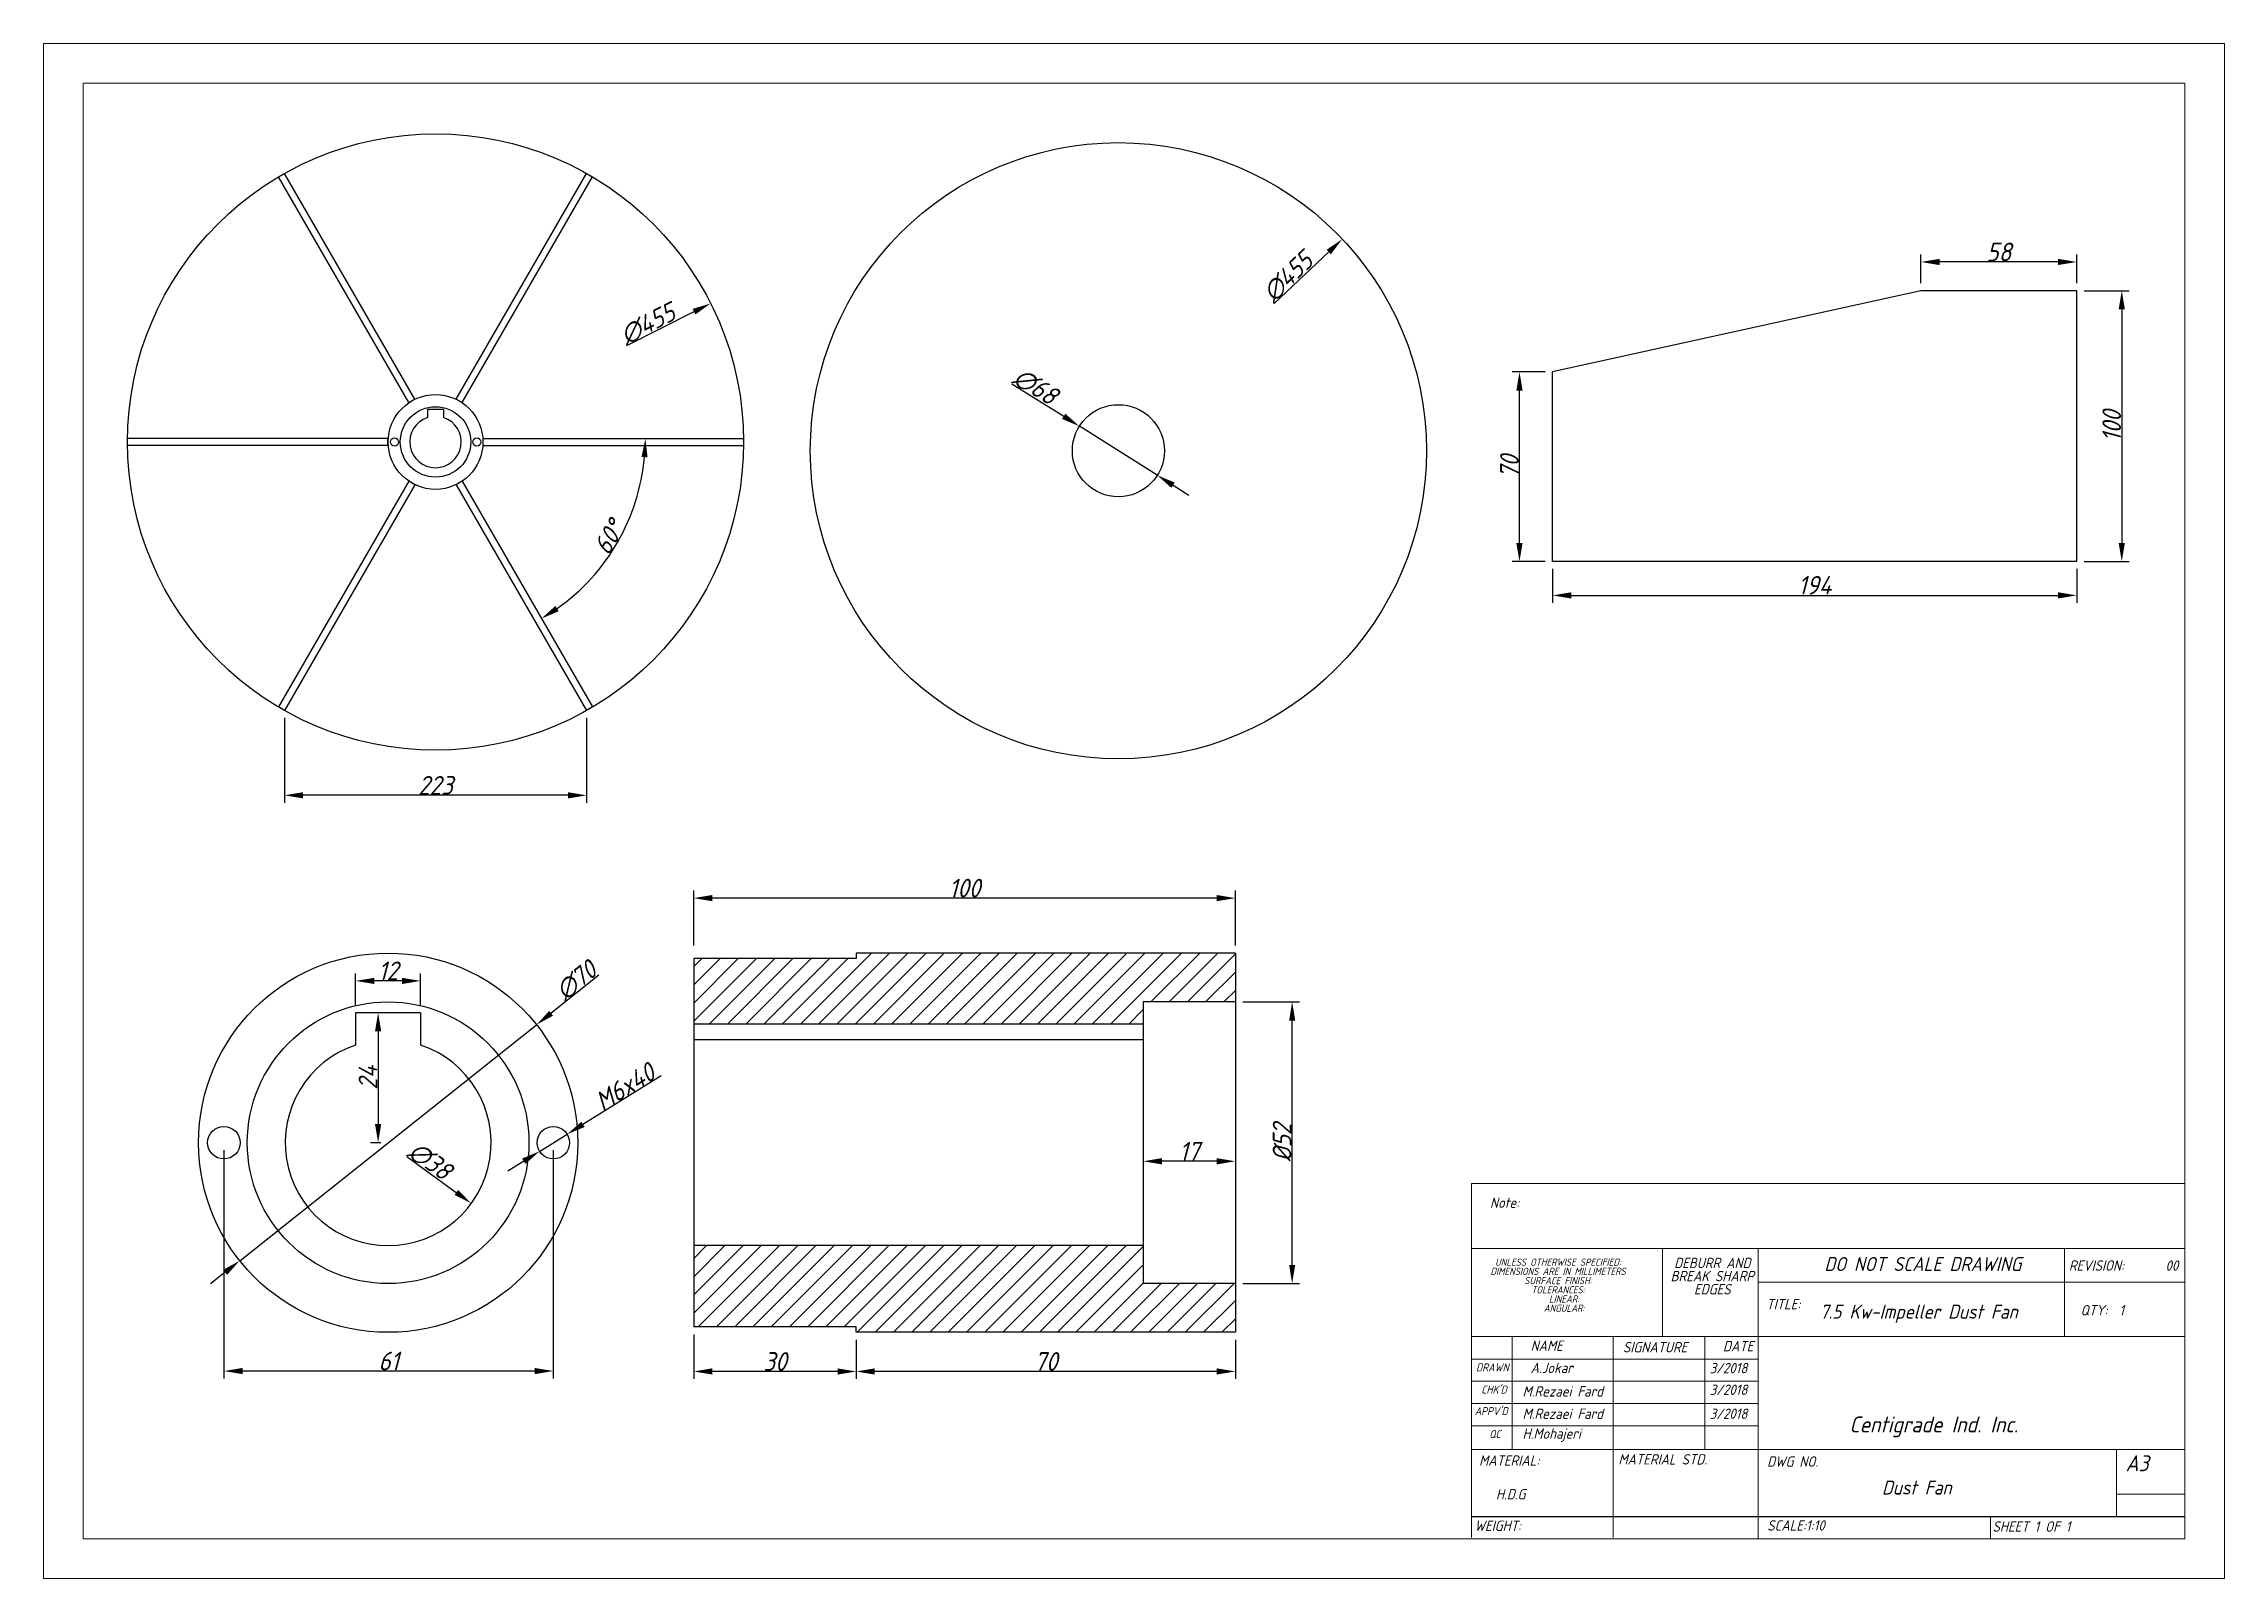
# Model space of a CAD drawing. Header units: millimetres. Extents: x 4290 to 5900, y 6177 to 7310.
import ezdxf

# ---------------------------------------------------------------- set-up
doc = ezdxf.new("R2010")
doc.units = ezdxf.units.MM
doc.linetypes.add('SLD-Solid', pattern=[0])
doc.styles.add('GENISO', font='geniso.shx', dxfattribs={"oblique": 15})
doc.dimstyles.new('Scale', dxfattribs={"dimscale": 5.5, "dimtxt": 2.5, "dimasz": 2.5, "dimexe": 1, "dimexo": 1, "dimgap": 0.1, "dimtad": 1, "dimdec": 0, "dimzin": 0, "dimtxsty": 'GENISO', "dimcen": 2.5, "dimclrd": 1, "dimclre": 1, "dimclrt": 256, "dimadec": 0, "dimazin": 0, "dimtfac": 1, "dimtdec": 0, "dimtmove": 0, "dimatfit": 3, "dimfxl": 1, "dimtzin": 0, "dimlwd": -1, "dimlwe": -1, "dimarcsym": 0})
doc.dimstyles.new('Scale 222222', dxfattribs={"dimscale": 5.5, "dimtxt": 2.5, "dimasz": 2.5, "dimexe": 1, "dimexo": 1, "dimgap": 0.1, "dimtad": 1, "dimdec": 0, "dimlfac": 0.5, "dimzin": 0, "dimtxsty": 'GENISO', "dimcen": 2.5, "dimclrd": 1, "dimclre": 1, "dimclrt": 256, "dimadec": 0, "dimazin": 0, "dimtfac": 1, "dimtdec": 0, "dimtmove": 0, "dimatfit": 3, "dimfxl": 1, "dimtzin": 0, "dimlwd": -1, "dimlwe": -1, "dimarcsym": 0})
doc.dimstyles.new('Scale 44444', dxfattribs={"dimscale": 5.5, "dimtxt": 2.5, "dimasz": 2.5, "dimexe": 1, "dimexo": 1, "dimgap": 0.1, "dimtad": 1, "dimdec": 0, "dimlfac": 0.25, "dimzin": 0, "dimtxsty": 'GENISO', "dimcen": 2.5, "dimclrd": 1, "dimclre": 1, "dimclrt": 256, "dimadec": 0, "dimazin": 0, "dimtfac": 1, "dimtdec": 0, "dimtmove": 0, "dimatfit": 3, "dimfxl": 1, "dimtzin": 0, "dimlwd": -1, "dimlwe": -1, "dimarcsym": 0})

# ---------------------------------------------------------------- blocks, each defined once
blk = doc.blocks.new('*U1')
for p, q in [((-96.2, 2.5), (96.2, 2.5)), ((-96.2, 2.5), (-96.2, -2.5)), ((96.2, 2.5), (96.2, -2.5)), ((-96.2, -2.5), (96.2, -2.5))]:
    blk.add_line(p, q)
blk = doc.blocks.new('*U2')
at = {"color": 0, "linetype": 'ByBlock', "lineweight": -2, "transparency": 16777216}
for p, rotation in [((2124.5, 1611.1), 120), ((2255.7, 1611.1), 59.99999999999999), ((2058.8, 1497.4), 180), ((2124.5, 1383.8), 239.9999999999999), ((2255.7, 1383.8), 299.9999999999999)]:
    blk.add_blockref('*U1', p, dxfattribs=dict(at, rotation=rotation))
blk.add_blockref('*U1', (2321.3, 1497.4), dxfattribs=at)
blk = doc.blocks.new('*D3')
at = {"color": 1, "transparency": 16777216}
blk.add_line((4720.7, 7087.2), (4770.2, 7112.2), dxfattribs=at)
blk.add_solid([(4769.2, 7114.2), (4771.2, 7110.1), (4782.5, 7118.3)], dxfattribs=at)
at = {"layer": 'Defpoints', "color": 0, "transparency": 16777216}
for p in [(4782.5, 7118.3), (4376.1, 6913.7)]:
    blk.add_point(p, dxfattribs=at)
at = {"transparency": 16777216, "insert": (4736, 7103.2), "char_height": 13.75, "attachment_point": 5, "rotation": 26.7234, "style": 'GENISO'}
blk.add_mtext('∅455', dxfattribs=at)
blk = doc.blocks.new('*D4')
at = {"color": 1, "transparency": 16777216}
blk.add_arc((4580.7, 7018.5), 153.5, 305.1331, 354.8669, dxfattribs=at)
for points in [[(4731.4, 7004.9), (4735.9, 7004.7), (4734.3, 7018.5)], [(4670.3, 6891), (4667.8, 6894.9), (4657.5, 6885.6)]]:
    blk.add_solid(points, dxfattribs=at)
at = {"layer": 'Defpoints', "color": 0, "transparency": 16777216}
for p in [(4614.3, 7018.5), (4806.8, 7018.5), (4599, 6987), (4698.3, 6919.8), (4695.2, 6820.3)]:
    blk.add_point(p, dxfattribs=at)
at = {"transparency": 16777216, "insert": (4707.3, 6945.5), "char_height": 13.75, "attachment_point": 5, "rotation": 60, "style": 'GENISO'}
blk.add_mtext('60°', dxfattribs=at)
blk = doc.blocks.new('*D5')
at = {"color": 1, "transparency": 16777216}
for p, q in [((4467.7, 6812.3), (4467.7, 6749.6)), ((4690.9, 6812.3), (4690.9, 6749.6)), ((4677.1, 6755.1), (4481.5, 6755.1))]:
    blk.add_line(p, q, dxfattribs=at)
for points in [[(4481.5, 6757.4), (4481.5, 6752.8), (4467.7, 6755.1)], [(4677.1, 6757.4), (4677.1, 6752.8), (4690.9, 6755.1)]]:
    blk.add_solid(points, dxfattribs=at)
at = {"layer": 'Defpoints', "color": 0, "transparency": 16777216}
for p in [(4467.7, 6817.8), (4690.9, 6817.8), (4467.7, 6755.1)]:
    blk.add_point(p, dxfattribs=at)
at = {"transparency": 16777216, "insert": (4579.3, 6762.5), "char_height": 13.75, "attachment_point": 5, "style": 'GENISO'}
blk.add_mtext('223', dxfattribs=at)
blk = doc.blocks.new('*D6')
at = {"color": 1, "transparency": 16777216}
blk.add_line((5198.7, 7118.2), (5239, 7156.3), dxfattribs=at)
blk.add_solid([(5237.4, 7157.9), (5240.5, 7154.6), (5248.9, 7165.7)], dxfattribs=at)
at = {"layer": 'Defpoints', "color": 0, "transparency": 16777216}
for p in [(5248.9, 7165.7), (4918.2, 6853.3)]:
    blk.add_point(p, dxfattribs=at)
at = {"transparency": 16777216, "insert": (5208.7, 7137.9), "char_height": 13.75, "attachment_point": 5, "rotation": 43.3705, "style": 'GENISO'}
blk.add_mtext('∅455', dxfattribs=at)
blk = doc.blocks.new('*D7')
at = {"color": 1, "transparency": 16777216}
for p, q in [((5005, 7059), (5043.2, 7035)), ((5112.3, 6991.4), (5054.8, 7027.6)), ((5124, 6984), (5135.6, 6976.7))]:
    blk.add_line(p, q, dxfattribs=at)
for points in [[(5044.4, 7036.9), (5042, 7033), (5054.8, 7027.6)], [(5125.2, 6986), (5122.7, 6982.1), (5112.3, 6991.4)]]:
    blk.add_solid(points, dxfattribs=at)
at = {"layer": 'Defpoints', "color": 0, "transparency": 16777216}
for p in [(5054.8, 7027.6), (5112.3, 6991.4)]:
    blk.add_point(p, dxfattribs=at)
at = {"transparency": 16777216, "insert": (5022.3, 7057), "char_height": 13.75, "attachment_point": 5, "rotation": 327.7569, "style": 'GENISO'}
blk.add_mtext('∅68', dxfattribs=at)
blk = doc.blocks.new('*D8')
at = {"color": 1, "transparency": 16777216}
for p, q in [((4423, 6493.1), (4423, 6324.5)), ((4666.3, 6493.1), (4666.3, 6324.5)), ((4652.6, 6330), (4436.8, 6330))]:
    blk.add_line(p, q, dxfattribs=at)
for points in [[(4436.8, 6332.3), (4436.8, 6327.7), (4423, 6330)], [(4652.6, 6332.3), (4652.6, 6327.7), (4666.3, 6330)]]:
    blk.add_solid(points, dxfattribs=at)
at = {"layer": 'Defpoints', "color": 0, "transparency": 16777216}
for p in [(4423, 6498.6), (4666.3, 6498.6), (4423, 6330)]:
    blk.add_point(p, dxfattribs=at)
at = {"transparency": 16777216, "insert": (4544.7, 6337.4), "char_height": 13.75, "attachment_point": 5, "style": 'GENISO'}
blk.add_mtext('61', dxfattribs=at)
blk = doc.blocks.new('*D9')
at = {"color": 1, "transparency": 16777216}
for p, q in [((4699.9, 6622.2), (4664.7, 6594.2)), ((4434.7, 6411.5), (4653.9, 6585.7)), ((4424, 6402.9), (4413.2, 6394.3))]:
    blk.add_line(p, q, dxfattribs=at)
for points in [[(4663.3, 6596), (4666.1, 6592.4), (4653.9, 6585.7)], [(4422.5, 6404.7), (4425.4, 6401.1), (4434.7, 6411.5)]]:
    blk.add_solid(points, dxfattribs=at)
at = {"layer": 'Defpoints', "color": 0, "transparency": 16777216}
for p in [(4653.9, 6585.7), (4434.7, 6411.5)]:
    blk.add_point(p, dxfattribs=at)
at = {"transparency": 16777216, "insert": (4683.1, 6618.3), "char_height": 13.75, "attachment_point": 5, "rotation": 38.4717, "style": 'GENISO'}
blk.add_mtext('∅70', dxfattribs=at)
blk = doc.blocks.new('*D10')
at = {"color": 1, "transparency": 16777216}
for p, q in [((4562.8, 6594.6), (4531.4, 6594.6)), ((4536.9, 6580.8), (4536.9, 6512.3)), ((4538.8, 6498.6), (4531.4, 6498.6))]:
    blk.add_line(p, q, dxfattribs=at)
for points in [[(4534.6, 6580.8), (4539.2, 6580.8), (4536.9, 6594.6)], [(4534.6, 6512.3), (4539.2, 6512.3), (4536.9, 6498.6)]]:
    blk.add_solid(points, dxfattribs=at)
at = {"layer": 'Defpoints', "color": 0, "transparency": 16777216}
for p in [(4568.3, 6594.6), (4536.9, 6498.6), (4544.3, 6498.6)]:
    blk.add_point(p, dxfattribs=at)
at = {"transparency": 16777216, "insert": (4529.4, 6546.6), "char_height": 13.75, "attachment_point": 5, "rotation": 90, "style": 'GENISO'}
blk.add_mtext('24', dxfattribs=at)
blk = doc.blocks.new('*D11')
at = {"color": 1, "transparency": 16777216}
for p, q in [((4520.3, 6600.1), (4520.3, 6623.6)), ((4568.3, 6600.1), (4568.3, 6623.6)), ((4554.6, 6618.1), (4534.1, 6618.1))]:
    blk.add_line(p, q, dxfattribs=at)
for points in [[(4534.1, 6620.3), (4534.1, 6615.8), (4520.3, 6618.1)], [(4554.6, 6620.3), (4554.6, 6615.8), (4568.3, 6618.1)]]:
    blk.add_solid(points, dxfattribs=at)
at = {"layer": 'Defpoints', "color": 0, "transparency": 16777216}
for p in [(4520.3, 6618.1), (4520.3, 6594.6), (4568.3, 6594.6)]:
    blk.add_point(p, dxfattribs=at)
at = {"transparency": 16777216, "insert": (4544.3, 6625.5), "char_height": 13.75, "attachment_point": 5, "style": 'GENISO'}
blk.add_mtext('12', dxfattribs=at)
blk = doc.blocks.new('*D12')
at = {"color": 1, "transparency": 16777216}
for p, q in [((4770, 6644.1), (4770, 6684.7)), ((5170, 6644.1), (5170, 6684.7)), ((5156.2, 6679.2), (4783.7, 6679.2))]:
    blk.add_line(p, q, dxfattribs=at)
for points in [[(4783.7, 6681.5), (4783.7, 6676.9), (4770, 6679.2)], [(5156.2, 6681.5), (5156.2, 6676.9), (5170, 6679.2)]]:
    blk.add_solid(points, dxfattribs=at)
at = {"layer": 'Defpoints', "color": 0, "transparency": 16777216}
for p in [(4770, 6679.2), (4770, 6638.6), (5170, 6638.6)]:
    blk.add_point(p, dxfattribs=at)
at = {"transparency": 16777216, "insert": (4970, 6686.6), "char_height": 13.75, "attachment_point": 5, "style": 'GENISO'}
blk.add_mtext('100', dxfattribs=at)
blk = doc.blocks.new('*D13')
at = {"color": 1, "transparency": 16777216}
for p, q in [((4890, 6353.1), (4890, 6324.2)), ((5170, 6353.1), (5170, 6324.2)), ((5156.2, 6329.7), (4903.7, 6329.7))]:
    blk.add_line(p, q, dxfattribs=at)
for points in [[(4903.7, 6332), (4903.7, 6327.4), (4890, 6329.7)], [(5156.2, 6332), (5156.2, 6327.4), (5170, 6329.7)]]:
    blk.add_solid(points, dxfattribs=at)
at = {"layer": 'Defpoints', "color": 0, "transparency": 16777216}
for p in [(4890, 6358.6), (5170, 6358.6), (4890, 6329.7)]:
    blk.add_point(p, dxfattribs=at)
at = {"transparency": 16777216, "insert": (5030, 6337.1), "char_height": 13.75, "attachment_point": 5, "style": 'GENISO'}
blk.add_mtext('70', dxfattribs=at)
blk = doc.blocks.new('*D14')
at = {"color": 1, "transparency": 16777216}
for p, q in [((4770, 6357.1), (4770, 6324.2)), ((4890, 6353.1), (4890, 6324.2)), ((4876.2, 6329.7), (4783.7, 6329.7))]:
    blk.add_line(p, q, dxfattribs=at)
for points in [[(4783.7, 6332), (4783.7, 6327.4), (4770, 6329.7)], [(4876.2, 6332), (4876.2, 6327.4), (4890, 6329.7)]]:
    blk.add_solid(points, dxfattribs=at)
at = {"layer": 'Defpoints', "color": 0, "transparency": 16777216}
for p in [(4770, 6362.6), (4890, 6358.6), (4770, 6329.7)]:
    blk.add_point(p, dxfattribs=at)
at = {"transparency": 16777216, "insert": (4830, 6337.1), "char_height": 13.75, "attachment_point": 5, "style": 'GENISO'}
blk.add_mtext('30', dxfattribs=at)
blk = doc.blocks.new('*D15')
at = {"color": 1, "transparency": 16777216}
for p, q in [((5175.5, 6602.6), (5217.4, 6602.6)), ((5211.9, 6408.3), (5211.9, 6588.8)), ((5175.5, 6394.6), (5217.4, 6394.6))]:
    blk.add_line(p, q, dxfattribs=at)
for points in [[(5209.7, 6588.8), (5214.2, 6588.8), (5211.9, 6602.6)], [(5209.7, 6408.3), (5214.2, 6408.3), (5211.9, 6394.6)]]:
    blk.add_solid(points, dxfattribs=at)
at = {"layer": 'Defpoints', "color": 0, "transparency": 16777216}
for p in [(5170, 6602.6), (5211.9, 6602.6), (5170, 6394.6)]:
    blk.add_point(p, dxfattribs=at)
at = {"transparency": 16777216, "insert": (5204.5, 6498.6), "char_height": 13.75, "attachment_point": 5, "rotation": 90, "style": 'GENISO'}
blk.add_mtext('%%C52', dxfattribs=at)
blk = doc.blocks.new('*D16')
at = {"color": 1, "transparency": 16777216}
for p, q in [((5102, 6506.1), (5102, 6479.4)), ((5170, 6506.1), (5170, 6479.4)), ((5156.2, 6484.9), (5115.7, 6484.9))]:
    blk.add_line(p, q, dxfattribs=at)
for points in [[(5115.7, 6487.2), (5115.7, 6482.6), (5102, 6484.9)], [(5156.2, 6487.2), (5156.2, 6482.6), (5170, 6484.9)]]:
    blk.add_solid(points, dxfattribs=at)
at = {"layer": 'Defpoints', "color": 0, "transparency": 16777216}
for p in [(5102, 6511.6), (5170, 6511.6), (5102, 6484.9)]:
    blk.add_point(p, dxfattribs=at)
at = {"transparency": 16777216, "insert": (5136, 6492.3), "char_height": 13.75, "attachment_point": 5, "style": 'GENISO'}
blk.add_mtext('17', dxfattribs=at)
blk = doc.blocks.new('*D17')
at = {"color": 1, "transparency": 16777216}
blk.add_line((4558.2, 6488.5), (4594.6, 6461.9), dxfattribs=at)
blk.add_solid([(4596, 6463.7), (4593.3, 6460), (4605.7, 6453.8)], dxfattribs=at)
at = {"layer": 'Defpoints', "color": 0, "transparency": 16777216}
for p in [(4482.9, 6543.4), (4605.7, 6453.8)]:
    blk.add_point(p, dxfattribs=at)
at = {"transparency": 16777216, "insert": (4575.2, 6485.2), "char_height": 13.75, "attachment_point": 5, "rotation": 323.8786, "style": 'GENISO'}
blk.add_mtext('∅38', dxfattribs=at)
blk = doc.blocks.new('*D18')
at = {"color": 1, "transparency": 16777216}
for p, q in [((4746, 6547.9), (4688.2, 6512.1)), ((4656.1, 6492.2), (4676.5, 6504.9)), ((4644.4, 6485), (4632.8, 6477.7))]:
    blk.add_line(p, q, dxfattribs=at)
for points in [[(4687, 6514.1), (4689.4, 6510.2), (4676.5, 6504.9)], [(4643.2, 6486.9), (4645.7, 6483), (4656.1, 6492.2)]]:
    blk.add_solid(points, dxfattribs=at)
at = {"layer": 'Defpoints', "color": 0, "transparency": 16777216}
for p in [(4656.1, 6492.2), (4676.5, 6504.9)]:
    blk.add_point(p, dxfattribs=at)
at = {"transparency": 16777216, "insert": (4719.1, 6539.9), "char_height": 13.75, "attachment_point": 5, "rotation": 31.7809, "style": 'GENISO'}
blk.add_mtext('M6x40', dxfattribs=at)
blk = doc.blocks.new('*D19')
at = {"color": 1, "transparency": 16777216}
for p, q in [((5796.8, 7127.7), (5830.1, 7127.7)), ((5824.6, 7113.9), (5824.6, 6941.4)), ((5796.8, 6927.7), (5830.1, 6927.7))]:
    blk.add_line(p, q, dxfattribs=at)
for points in [[(5822.3, 7113.9), (5826.9, 7113.9), (5824.6, 7127.7)], [(5822.3, 6941.4), (5826.9, 6941.4), (5824.6, 6927.7)]]:
    blk.add_solid(points, dxfattribs=at)
at = {"layer": 'Defpoints', "color": 0, "transparency": 16777216}
for p in [(5791.3, 7127.7), (5791.3, 6927.7), (5824.6, 6927.7)]:
    blk.add_point(p, dxfattribs=at)
at = {"transparency": 16777216, "insert": (5817.2, 7027.7), "char_height": 13.75, "attachment_point": 5, "rotation": 90, "style": 'GENISO'}
blk.add_mtext('100', dxfattribs=at)
blk = doc.blocks.new('*D20')
at = {"color": 1, "transparency": 16777216}
for p, q in [((5398.8, 7067.7), (5374.3, 7067.7)), ((5379.8, 6941.4), (5379.8, 7053.9)), ((5398.8, 6927.7), (5374.3, 6927.7))]:
    blk.add_line(p, q, dxfattribs=at)
for points in [[(5377.5, 7053.9), (5382.1, 7053.9), (5379.8, 7067.7)], [(5377.5, 6941.4), (5382.1, 6941.4), (5379.8, 6927.7)]]:
    blk.add_solid(points, dxfattribs=at)
at = {"layer": 'Defpoints', "color": 0, "transparency": 16777216}
for p in [(5379.8, 7067.7), (5404.3, 7067.7), (5404.3, 6927.7)]:
    blk.add_point(p, dxfattribs=at)
at = {"transparency": 16777216, "insert": (5372.4, 6997.7), "char_height": 13.75, "attachment_point": 5, "rotation": 90, "style": 'GENISO'}
blk.add_mtext('70', dxfattribs=at)
blk = doc.blocks.new('*D21')
at = {"color": 1, "transparency": 16777216}
for p, q in [((5404.3, 6922.2), (5404.3, 6897.2)), ((5791.3, 6922.2), (5791.3, 6897.2)), ((5418, 6902.7), (5777.5, 6902.7))]:
    blk.add_line(p, q, dxfattribs=at)
for points in [[(5418, 6905), (5418, 6900.4), (5404.3, 6902.7)], [(5777.5, 6905), (5777.5, 6900.4), (5791.3, 6902.7)]]:
    blk.add_solid(points, dxfattribs=at)
at = {"layer": 'Defpoints', "color": 0, "transparency": 16777216}
for p in [(5404.3, 6927.7), (5791.3, 6927.7), (5791.3, 6902.7)]:
    blk.add_point(p, dxfattribs=at)
at = {"transparency": 16777216, "insert": (5597.8, 6910.2), "char_height": 13.75, "attachment_point": 5, "style": 'GENISO'}
blk.add_mtext('194', dxfattribs=at)
blk = doc.blocks.new('*D22')
at = {"color": 1, "transparency": 16777216}
for p, q in [((5676.3, 7133.2), (5676.3, 7154.4)), ((5791.3, 7133.2), (5791.3, 7154.4)), ((5777.5, 7148.9), (5690, 7148.9))]:
    blk.add_line(p, q, dxfattribs=at)
for points in [[(5690, 7151.2), (5690, 7146.6), (5676.3, 7148.9)], [(5777.5, 7151.2), (5777.5, 7146.6), (5791.3, 7148.9)]]:
    blk.add_solid(points, dxfattribs=at)
at = {"layer": 'Defpoints', "color": 0, "transparency": 16777216}
for p in [(5676.3, 7148.9), (5676.3, 7127.7), (5791.3, 7127.7)]:
    blk.add_point(p, dxfattribs=at)
at = {"transparency": 16777216, "insert": (5733.8, 7156.3), "char_height": 13.75, "attachment_point": 5, "style": 'GENISO'}
blk.add_mtext('58', dxfattribs=at)

msp = doc.modelspace()

# ---------------------------------------------------------------- hatches: boundary and pattern name
h = msp.add_hatch()
h.set_pattern_fill('ANSI31', color=256, scale=3)
h.set_pattern_definition([(45, (0, 107.522), (-6.735192, 6.735192), [])])
h.paths.add_polyline_path([(5102, 6586.2), (5102, 6602.6), (5170, 6602.6), (5170, 6638.6), (4890, 6638.6), (4890, 6634.6), (4770, 6634.6), (4770, 6586.2)])
h.paths.add_polyline_path([(5170, 6358.6), (5170, 6394.6), (5102, 6394.6), (5102, 6422.6), (4770, 6422.6), (4770, 6362.6), (4890, 6362.6), (4890, 6358.6)])

# ---------------------------------------------------------------- linework, layer by layer
for p, q in [((5676.3, 7127.7), (5404.3, 7067.7)), ((5791.3, 7127.7), (5676.3, 7127.7)), ((5791.3, 6927.7), (5791.3, 7127.7)), ((5404.3, 6927.7), (5404.3, 7067.7)), ((4585.3, 7040), (4573.3, 7040)), ((4573.3, 7040), (4573.3, 7034.1)), ((4585.3, 7040), (4585.3, 7034.1)), ((5791.3, 6927.7), (5404.3, 6927.7)), ((5170, 6638.6), (4890, 6638.6)), ((4890, 6638.6), (4890, 6634.6)), ((5170, 6638.6), (5170, 6358.6)), ((4890, 6634.6), (4770, 6634.6)), ((4770, 6634.6), (4770, 6362.6)), ((4568.3, 6594.6), (4520.3, 6594.6)), ((4520.3, 6594.6), (4520.3, 6570.7)), ((4568.3, 6594.6), (4568.3, 6570.7)), ((5170, 6602.6), (5102, 6602.6)), ((5102, 6602.6), (5102, 6394.6)), ((5102, 6586.2), (4770, 6586.2)), ((5102, 6574.6), (4770, 6574.6)), ((5102, 6422.6), (4770, 6422.6)), ((5170, 6394.6), (5102, 6394.6)), ((4890, 6362.6), (4770, 6362.6)), ((4890, 6358.6), (4890, 6362.6)), ((5170, 6358.6), (4890, 6358.6)), ((5344.3, 6222.5), (5871.3, 6222.5))]:
    msp.add_line(p, q)
at = {"color": 7, "linetype": 'SLD-Solid', "lineweight": 0}
for p, q in [((5344.3, 6468.4), (5871.3, 6468.4)), ((5344.3, 6468.4), (5344.3, 6420.4)), ((5344.3, 6420.4), (5871.3, 6420.4)), ((5344.3, 6420.4), (5344.3, 6207)), ((5485.5, 6420.4), (5485.5, 6355.4)), ((5556.2, 6420.4), (5556.2, 6206)), ((5782.4, 6355.4), (5782.4, 6420.4)), ((5871.3, 6395.7), (5556.2, 6395.7)), ((5871.3, 6355.4), (5344.3, 6355.4)), ((5374.5, 6355.4), (5374.5, 6272)), ((5449, 6355.4), (5449, 6207)), ((5516.6, 6355.4), (5516.6, 6272)), ((5556.2, 6207), (5556.2, 6355.4)), ((5556.2, 6338.9), (5344.3, 6338.9)), ((5556.2, 6322.5), (5344.3, 6322.5)), ((5556.2, 6306), (5344.3, 6306)), ((5556.2, 6289.5), (5344.3, 6289.5)), ((5384.6, 6272), (5344.3, 6272)), ((5384.6, 6272), (5871.3, 6272)), ((5820.8, 6222.5), (5820.8, 6272)), ((5871.3, 6239), (5820.8, 6239)), ((5727.7, 6206), (5727.7, 6222.5))]:
    msp.add_line(p, q, dxfattribs=at)
for points in [[(4289.9, 7310.1), (5900.4, 7310.1), (5900.4, 6176.9), (4289.9, 6176.9)], [(4319, 7281), (5871.3, 7281), (5871.3, 6206), (4319, 6206)]]:
    msp.add_lwpolyline(points, close=True, dxfattribs=at)
for centre, radius in [((4579.3, 7016), 227.5), ((5083.6, 7009.5), 227.5), ((4579.3, 7016), 35), ((4579.3, 7016), 26), ((5083.6, 7009.5), 34), ((4549, 7016), 3), ((4609.8, 7016), 3), ((4544.3, 6498.6), 140), ((4544.3, 6498.6), 104), ((4423, 6498.6), 12), ((4666.3, 6498.6), 12)]:
    msp.add_circle(centre, radius)
for centre, radius in [((4579.3, 7016), 19), ((4544.3, 6498.6), 76)]:
    msp.add_arc(centre, radius, 108.4085, 71.5915)

# ---------------------------------------------------------------- block references
msp.add_blockref('*U2', (2389.2, 5518.6))

# ---------------------------------------------------------------- texts
at = {"attachment_point": 5, "style": 'GENISO'}
for s, insert, char_height in [('Note:', (5368.8, 6454.3), 7.65), ('UNLESS OTHERWISE SPECIFIED:', (5408.3, 6410.4), 5.356), ('DEBURR AND', (5522.2, 6409.8), 7.65), ('DO NOT SCALE DRAWING', (5677.7, 6409), 10.3), ('REVISION:       00', (5825.9, 6407.9), 7.651), ('DIMENSIONS ARE IN MILLIMETERS', (5408.3, 6403.6), 5.356), ('SURFACE FINISH:', (5408.3, 6396.8), 5.356), ('BREAK SHARP', (5522.2, 6400.1), 7.651), ('EDGES', (5522.2, 6390.4), 7.65), ('TOLERANCES:', (5408.3, 6390), 5.356), ('ANGULAR:', (5412.8, 6376.4), 5.36), ('LINEAR:', (5412.8, 6383.2), 5.36), ('TITLE:', (5574.7, 6379.4), 7.65), ('7.5 Kw-Impeller Dust Fan', (5674.7, 6372.3), 10.3), ('QTY:  1', (5810.2, 6374.9), 7.65), ('NAME', (5399.9, 6348.7), 7.65), ('SIGNATURE', (5480, 6347.6), 7.65), ('DATE', (5541.3, 6348.4), 7.65), ('DRAWN', (5359.8, 6332.7), 5.89), ('A.Jokar', (5403.6, 6332.3), 7.65), ('3/2018', (5534.2, 6332.2), 7.65), ("CHK'D", (5361, 6316.3), 5.89), ('M.Rezaei Fard', (5411.8, 6315), 7.651), ('3/2018', (5534.2, 6316.2), 7.65), ("APPV'D", (5358.9, 6300.4), 5.89), ('M.Rezaei Fard', (5411.8, 6298.5), 7.651), ('3/2018', (5534.2, 6298.5), 7.65), ('QC', (5361.7, 6283.5), 5.89), ('H.Mohajeri', (5403.6, 6282.7), 7.65), ('Centigrade Ind. Inc.', (5685.7, 6288.8), 11.771), ('MATERIAL:', (5372.2, 6263.9), 7.65), ('MATERIAL STD.', (5485.6, 6264.8), 7.651), ('DWG NO.', (5581.5, 6263.2), 7.65), ('A3', (5835.9, 6261.9), 11.77), ('Dust Fan', (5673.2, 6244), 10.3), ('H.D.G', (5373.3, 6239), 7.65), ('WEIGHT:', (5363.8, 6215.8), 7.65), ('SCALE:1:10', (5584, 6216), 7.65), ('SHEET 1 OF 1', (5757.9, 6215.2), 7.651)]:
    msp.add_mtext(s, dxfattribs=dict(at, insert=insert, char_height=char_height))

# ---------------------------------------------------------------- dimensions: what is measured, and where the dimension line sits
for p1, p2, dimstyle, picture, middle in [((4918.2, 6853.3), (5248.9, 7165.7), 'Scale', '*D6', (5213.8, 7132.5)), ((4376.1, 6913.7), (4782.5, 7118.3), 'Scale', '*D3', (4739.3, 7096.6)), ((4482.9, 6543.4), (4605.7, 6453.8), 'Scale 44444', '*D17', (4570.8, 6479.2))]:
    dim = msp.add_diameter_dim_2p(p1=p1, p2=p2, dimstyle=dimstyle)
    dim.commit()
    dim.dimension.update_dxf_attribs({"geometry": picture, "text_midpoint": middle, "dimtype": 163})
for base, p1, p2, dimstyle, picture, middle in [((5676.2739133, 7148.9127724), (5791.2739133, 7127.6855752), (5676.2739133, 7127.6855752), 'Scale 222222', '*D22', (5733.7739133, 7156.3377724)), ((5791.2739133, 6902.7368173), (5404.2739133, 6927.6855752), (5791.2739133, 6927.6855752), 'Scale 222222', '*D21', (5597.7739133, 6910.1618173)), ((4467.7, 6755.1), (4690.9, 6817.8), (4467.7, 6817.8), 'Scale', '*D5', (4579.3, 6762.5)), ((4770, 6679.2), (5170, 6638.6), (4770, 6638.6), 'Scale 44444', '*D12', (4970, 6686.6)), ((4520.3, 6618.1), (4568.3, 6594.6), (4520.3, 6594.6), 'Scale 44444', '*D11', (4544.3, 6625.5)), ((5102, 6484.9), (5170, 6511.6), (5102, 6511.6), 'Scale 44444', '*D16', (5136, 6492.3)), ((4423, 6330), (4666.3, 6498.6), (4423, 6498.6), 'Scale 44444', '*D8', (4544.7, 6337.4)), ((4770, 6329.7), (4890, 6358.6), (4770, 6362.6), 'Scale 44444', '*D14', (4830, 6337.1)), ((4890, 6329.7), (5170, 6358.6), (4890, 6358.6), 'Scale 44444', '*D13', (5030, 6337.1))]:
    dim = msp.add_linear_dim(base=base, p1=p1, p2=p2, dimstyle=dimstyle)
    dim.commit()
    dim.dimension.update_dxf_attribs({"geometry": picture, "text_midpoint": middle})
for base, p1, p2, dimstyle, picture, middle in [((5824.6, 6927.7), (5791.3, 7127.7), (5791.3, 6927.7), 'Scale 222222', '*D19', (5817.2, 7027.7)), ((5379.8, 7067.7), (5404.3, 6927.7), (5404.3, 7067.7), 'Scale 222222', '*D20', (5372.4, 6997.7)), ((4536.9, 6498.6), (4568.3, 6594.6), (4544.3, 6498.6), 'Scale 44444', '*D10', (4529.4, 6546.6))]:
    dim = msp.add_linear_dim(base=base, p1=p1, p2=p2, angle=90, dimstyle=dimstyle)
    dim.commit()
    dim.dimension.update_dxf_attribs({"geometry": picture, "text_midpoint": middle})
for p1, p2, dimstyle, picture, middle in [((5112.3, 6991.4), (5054.8, 7027.6), 'Scale', '*D7', (5022.3, 7057)), ((4434.7, 6411.5), (4653.9, 6585.7), 'Scale 44444', '*D9', (4683.1, 6618.3))]:
    dim = msp.add_diameter_dim_2p(p1=p1, p2=p2, dimstyle=dimstyle)
    dim.commit()
    dim.dimension.update_dxf_attribs({"geometry": picture, "text_midpoint": middle})
dim = msp.add_angular_dim_2l(base=(4698.3, 6919.8), line1=((4599, 6987), (4695.2, 6820.3)), line2=((4614.3, 7018.5), (4806.8, 7018.5)), dimstyle='Scale')
dim.commit()
dim.dimension.update_dxf_attribs({"geometry": '*D4', "text_midpoint": (4707.3, 6945.5)})
dim = msp.add_linear_dim(base=(5211.9, 6602.6), p1=(5170, 6394.6), p2=(5170, 6602.6), angle=90, text='%%C<>', dimstyle='Scale 44444')
dim.commit()
dim.dimension.update_dxf_attribs({"geometry": '*D15', "text_midpoint": (5204.5, 6498.6)})
dim = msp.add_diameter_dim_2p(p1=(4656.1, 6492.2), p2=(4676.5, 6504.9), text='M6x40', dimstyle='Scale 44444')
dim.commit()
dim.dimension.update_dxf_attribs({"geometry": '*D18', "text_midpoint": (4719.1, 6539.9)})

doc.saveas('drawing.dxf')
